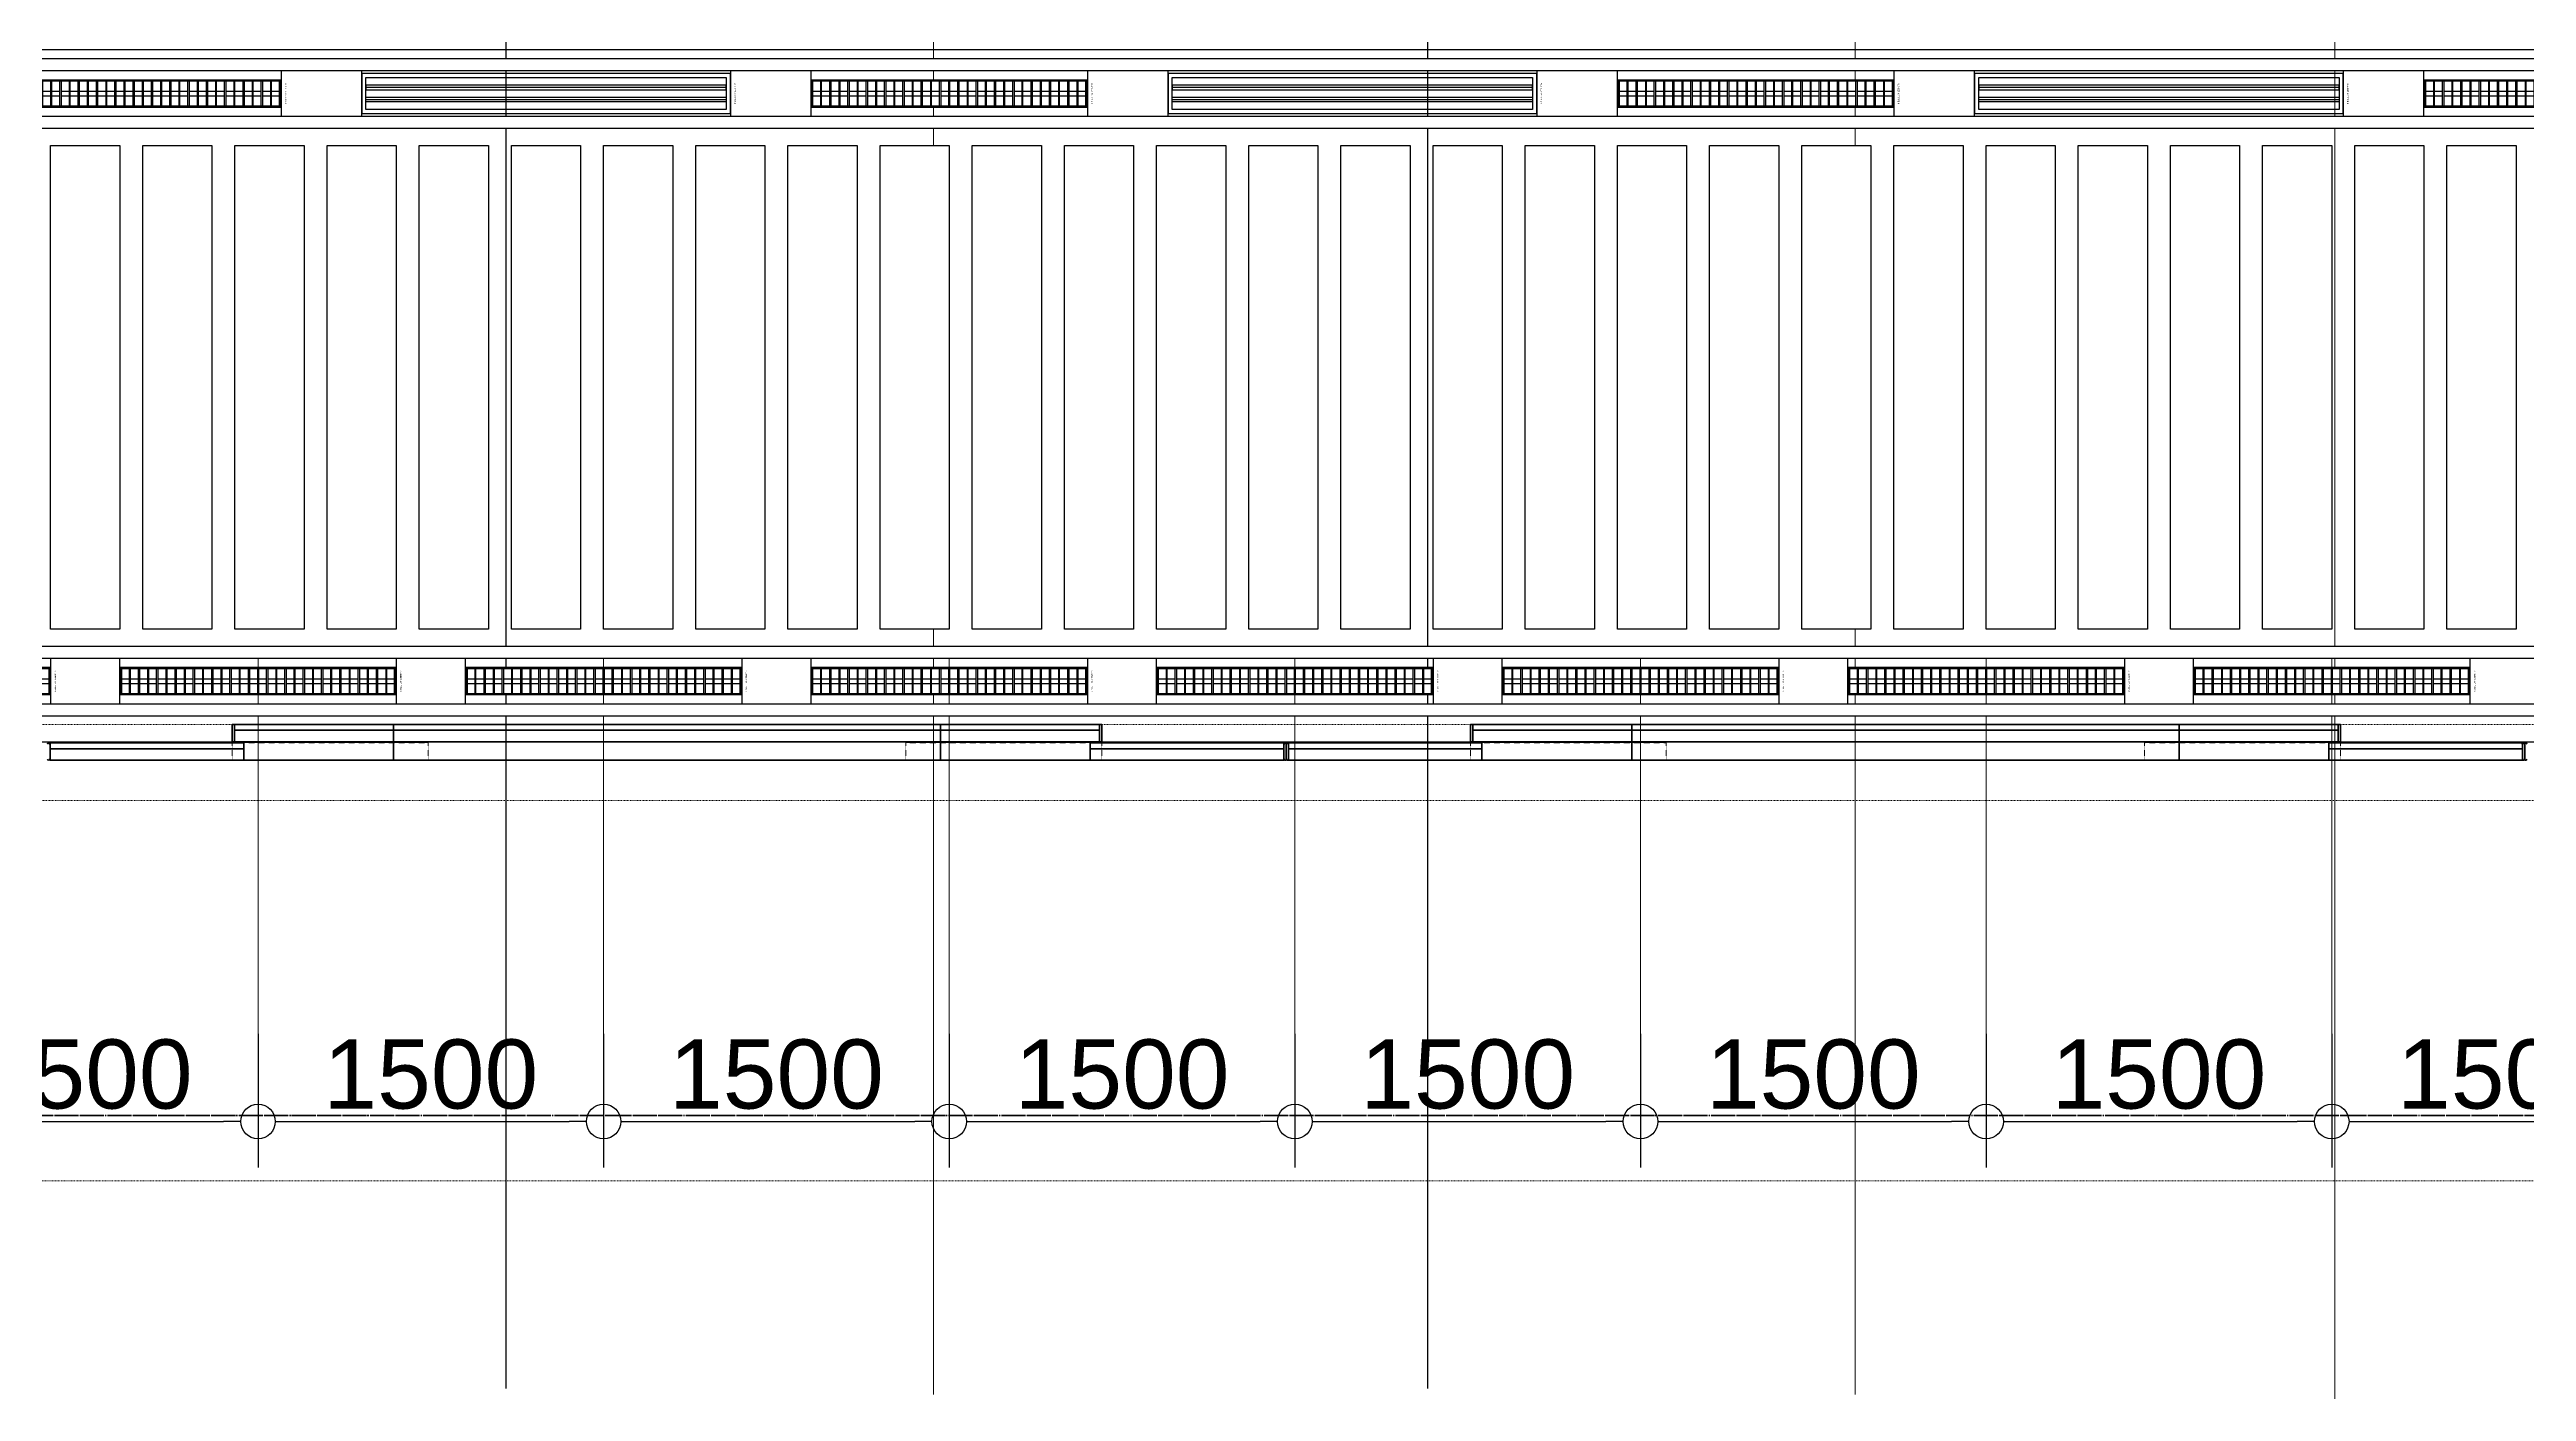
# Model space of a CAD drawing. Header units: millimetres. Extents: x -853228 to -774597, y -17231 to 22435.
# Drawn here: x -835737 to -824987, y -2796 to 3028 of the extents above; entities that cross this region are included whole.
import ezdxf
from ezdxf.enums import TextEntityAlignment as Align
from ezdxf.xclip import XClip

# ---------------------------------------------------------------- set-up
doc = ezdxf.new("R2010")
doc.units = ezdxf.units.MM
doc.header["$XCLIPFRAME"] = 0
for name, pattern in [('DASH', [6.35, 3.175, -3.175]), ('DPA_Grid _ Level 100', [10, 5.5, -1.6, 1.3, -1.6]), ('DPA_Hidden 50', [3, 2, -1]), ('DPA_Hidden 500', [1.4, 0.8, -0.6])]:
    doc.linetypes.add(name, pattern=pattern)
for name, color, linetype in [('000 - WIPEOUT', 250, 'Continuous'), ('001 - ASCESSORIES', 251, 'Continuous'), ('A04_TUBE SERIES', 2, 'Continuous'), ('A11_ALU.SOLID SHEET', 2, 'Continuous')]:
    doc.layers.add(name, color=color, linetype=linetype)
for name, color, linetype, lineweight in [('A-ANNO-DIMS', 1, 'Continuous', 9), ('A-ANNO-NOTE', 3, 'Continuous', 25), ('A-DETL', 1, 'Continuous', 70), ('A-GENM', 1, 'Continuous', 9), ('A-GENM-HDLN', 2, 'DPA_Hidden 500', 9), ('G-ANNO-SECL', 3, 'Continuous', 9), ('G-ANNO-TEXT', 3, 'Continuous', 9), ('Q-SPCQ', 2, 'Continuous', 35), ('Q-SPCQ-HDLN', 2, 'DASH', 9)]:
    doc.layers.add(name, color=color, linetype=linetype, lineweight=lineweight)
doc.styles.add('Arial_2', font='arial.ttf', dxfattribs={"height": 300})
doc.dimstyles.new('DPA-DIM-3_0_C-C', dxfattribs={"dimscale": 304.8, "dimtxt": 306.07782, "dimasz": 0.492126, "dimexe": 0.656168, "dimexo": 0.0625, "dimgap": 0.164042, "dimtad": 1, "dimdec": 0, "dimzin": 0, "dimdsep": 46, "dimtxsty": 'Arial_2', "dimblk1": 'DOTBLANK', "dimblk2": 'DOTBLANK', "dimsah": 1, "dimcen": 0.09, "dimdle": 0.656168, "dimadec": 8, "dimazin": 0, "dimtfac": 1, "dimtdec": 4, "dimtix": 1, "dimtmove": 0, "dimatfit": 3, "dimfxl": 1.312336, "dimfxlon": 1, "dimtvp": 1, "dimtolj": 1, "dimtzin": 0, "dimarcsym": 2})

# ---------------------------------------------------------------- blocks, each defined once
blk = doc.blocks.new('DPA_Speciality_PlatformScreenDoor - Length_135300-12767973-4261-01 ENLARGED UPPER PLATFORM LEVEL - REFLECTED CEILING PLAN - SHEET 2')
at = {"layer": 'A-GENM'}
for p, q in [((108462, -250), (108265, -250)), ((108265, -250), (108462, -250)), ((108358, -250), (108268, -250)), ((108268, -250), (108358, -250)), ((108368, -250), (108458, -250)), ((108458, -250), (108368, -250)), ((112838, -250), (113035, -250)), ((113035, -250), (112838, -250)), ((112932, -250), (112842, -250)), ((112842, -250), (112932, -250)), ((112942, -250), (113032, -250)), ((113032, -250), (112942, -250)), ((113838, -250), (113640, -250)), ((113640, -250), (113838, -250)), ((113732, -250), (113642, -250)), ((113642, -250), (113732, -250)), ((113743, -250), (113832, -250)), ((113832, -250), (113743, -250)), ((118212, -250), (118410, -250)), ((118410, -250), (118212, -250)), ((118308, -250), (118218, -250)), ((118218, -250), (118308, -250)), ((118318, -250), (118408, -250)), ((118408, -250), (118318, -250)), ((109015, -330), (109139, -330)), ((109026, -330), (109079, -330)), ((109075, -330), (109128, -330)), ((110615, -330), (110739, -330)), ((110626, -330), (110679, -330)), ((110675, -330), (110728, -330)), ((114390, -330), (114514, -330)), ((114401, -330), (114454, -330)), ((114450, -330), (114503, -330)), ((115990, -330), (116114, -330)), ((116001, -330), (116054, -330)), ((116050, -330), (116103, -330))]:
    blk.add_line(p, q, dxfattribs=at)
at = {"layer": 'A-GENM-HDLN'}
for p, q in [((108762, -175), (108762, -250)), ((108762, -175), (109612, -175)), ((109612, -250), (109612, -175)), ((111688, -250), (111688, -175)), ((112538, -175), (111688, -175)), ((112538, -175), (112538, -250)), ((114138, -175), (114138, -250)), ((114138, -175), (114988, -175)), ((114988, -250), (114988, -175)), ((117062, -250), (117062, -175)), ((117912, -175), (117062, -175)), ((117912, -175), (117912, -250)), ((108762, -250), (109612, -250)), ((112538, -250), (111688, -250)), ((114138, -250), (114988, -250)), ((117912, -250), (117062, -250))]:
    blk.add_line(p, q, dxfattribs=at)
at = {"layer": 'Q-SPCQ', "linetype": 'DASH', "lineweight": 9}
blk.add_line((61743, 1650), (132340, 1650), dxfattribs=at)
at = {"layer": 'Q-SPCQ'}
for p, q in [((107962, -245), (107962, -180)), ((107962, -180), (107962, -245)), ((107962, -180), (107962, -245)), ((107962, -245), (107962, -180)), ((108812, -175), (107972, -175)), ((107972, -175), (108812, -175)), ((107972, -175), (107972, -225)), ((107972, -175), (107972, -225)), ((107972, -245), (107972, -180)), ((107972, -180), (107972, -245)), ((108002, -175), (108782, -175)), ((108782, -175), (108002, -175)), ((108782, -175), (108002, -175)), ((108002, -175), (108782, -175)), ((108762, -175), (109462, -175)), ((108812, -225), (108812, -175)), ((108812, -175), (108812, -225)), ((109462, -175), (109462, -330)), ((109462, -175), (111838, -175)), ((109462, -330), (109462, -175)), ((109462, -200), (109462, -176)), ((109462, -176), (109462, -200)), ((109462, -305), (109462, -200)), ((109462, -200), (109462, -305)), ((111838, -175), (111838, -330)), ((111838, -175), (112538, -175)), ((111838, -330), (111838, -175)), ((111838, -200), (111838, -176)), ((111838, -176), (111838, -200)), ((111838, -305), (111838, -200)), ((111838, -200), (111838, -305)), ((112488, -175), (113328, -175)), ((113328, -175), (112488, -175)), ((112488, -175), (112488, -225)), ((112488, -225), (112488, -175)), ((113298, -175), (112518, -175)), ((112518, -175), (113298, -175)), ((112518, -175), (113298, -175)), ((113298, -175), (112518, -175)), ((113328, -225), (113328, -175)), ((113328, -225), (113328, -175)), ((113328, -180), (113328, -245)), ((113328, -245), (113328, -180)), ((113338, -245), (113338, -180)), ((113338, -180), (113338, -245)), ((113338, -180), (113338, -245)), ((113338, -245), (113338, -180)), ((114188, -175), (113348, -175)), ((113348, -175), (114188, -175)), ((113348, -175), (113348, -225)), ((113348, -175), (113348, -225)), ((113348, -245), (113348, -180)), ((113348, -180), (113348, -245)), ((113378, -175), (114158, -175)), ((114158, -175), (113378, -175)), ((114158, -175), (113378, -175)), ((113378, -175), (114158, -175)), ((114138, -175), (114838, -175)), ((114188, -225), (114188, -175)), ((114188, -175), (114188, -225)), ((114838, -175), (114838, -330)), ((114838, -175), (117212, -175)), ((114838, -330), (114838, -175)), ((114838, -200), (114838, -176)), ((114838, -176), (114838, -200)), ((114838, -305), (114838, -200)), ((114838, -200), (114838, -305)), ((117212, -175), (117212, -330)), ((117212, -175), (117912, -175)), ((117212, -330), (117212, -175)), ((117212, -200), (117212, -176)), ((117212, -176), (117212, -200)), ((117212, -305), (117212, -200)), ((117212, -200), (117212, -305)), ((117862, -175), (118702, -175)), ((118702, -175), (117862, -175)), ((117862, -175), (117862, -225)), ((117862, -225), (117862, -175)), ((118672, -175), (117892, -175)), ((117892, -175), (118672, -175)), ((117892, -175), (118672, -175)), ((118672, -175), (117892, -175)), ((118702, -225), (118702, -175)), ((118702, -225), (118702, -175)), ((118702, -180), (118702, -245)), ((118702, -245), (118702, -180)), ((107972, -225), (108812, -225)), ((108812, -225), (107972, -225)), ((107972, -250), (107972, -225)), ((107972, -225), (107972, -250)), ((108812, -225), (107972, -225)), ((107972, -225), (107972, -250)), ((107972, -250), (107972, -225)), ((107972, -225), (108812, -225)), ((108812, -225), (107972, -225)), ((107972, -225), (108812, -225)), ((107972, -250), (108812, -250)), ((108812, -250), (107972, -250)), ((107972, -250), (108812, -250)), ((108812, -250), (107972, -250)), ((108782, -225), (108002, -225)), ((108002, -225), (108782, -225)), ((108002, -225), (108782, -225)), ((108782, -225), (108002, -225)), ((108762, -225), (108022, -225)), ((108022, -225), (108762, -225)), ((108762, -225), (108022, -225)), ((108022, -225), (108762, -225)), ((108762, -250), (108022, -250)), ((108022, -250), (108762, -250)), ((108762, -250), (108022, -250)), ((108022, -250), (108762, -250)), ((108762, -305), (108762, -250)), ((108762, -250), (108762, -330)), ((108772, -255), (108762, -255)), ((108762, -255), (108762, -330)), ((108762, -330), (108762, -255)), ((108762, -255), (108772, -255)), ((108762, -329), (108762, -305)), ((108772, -330), (108772, -255)), ((108772, -255), (108772, -330)), ((109462, -255), (108772, -255)), ((108772, -255), (109462, -255)), ((108772, -255), (108772, -305)), ((108772, -255), (108772, -305)), ((109462, -305), (108772, -305)), ((108772, -305), (109452, -305)), ((108772, -305), (108772, -330)), ((108772, -305), (108772, -330)), ((108772, -305), (109452, -305)), ((109452, -305), (108772, -305)), ((108772, -330), (108772, -305)), ((108772, -305), (108772, -330)), ((109462, -305), (108772, -305)), ((108772, -305), (109462, -305)), ((108812, -225), (108812, -250)), ((108812, -225), (108812, -250)), ((108812, -250), (108812, -225)), ((108812, -225), (108812, -250)), ((108822, -255), (109402, -255)), ((109402, -255), (108822, -255)), ((109412, -255), (108822, -255)), ((108822, -255), (109412, -255)), ((109402, -305), (108822, -305)), ((108822, -305), (109402, -305)), ((109402, -305), (108822, -305)), ((108822, -305), (109402, -305)), ((109412, -305), (108822, -305)), ((108822, -305), (109412, -305)), ((108822, -305), (109402, -305)), ((109402, -305), (108822, -305)), ((109452, -305), (109462, -305)), ((111838, -255), (109462, -255)), ((109462, -255), (111838, -255)), ((109462, -255), (109462, -305)), ((109462, -255), (109462, -305)), ((109462, -305), (109462, -255)), ((109462, -255), (109462, -305)), ((109462, -329), (109462, -305)), ((111838, -305), (109462, -305)), ((109462, -305), (109472, -305)), ((109462, -330), (109462, -305)), ((109462, -305), (109462, -330)), ((111838, -305), (109462, -305)), ((109462, -305), (111838, -305)), ((109462, -305), (109462, -329)), ((109462, -330), (109462, -305)), ((109462, -305), (109462, -330)), ((109472, -305), (111828, -305)), ((109472, -305), (111828, -305)), ((111828, -305), (109472, -305)), ((111788, -255), (109512, -255)), ((109512, -255), (111788, -255)), ((111788, -305), (109512, -305)), ((109512, -305), (111788, -305)), ((109522, -255), (111778, -255)), ((111778, -255), (109522, -255)), ((111778, -305), (109522, -305)), ((109522, -305), (111778, -305)), ((111778, -305), (109522, -305)), ((109522, -305), (111778, -305)), ((109522, -305), (111778, -305)), ((111778, -305), (109522, -305)), ((111828, -305), (111838, -305)), ((111838, -255), (112528, -255)), ((112528, -255), (111838, -255)), ((111838, -255), (111838, -305)), ((111838, -305), (111838, -255)), ((111838, -305), (111838, -255)), ((111838, -255), (111838, -305)), ((111838, -329), (111838, -305)), ((111838, -305), (111848, -305)), ((112528, -305), (111838, -305)), ((111838, -305), (111838, -330)), ((111838, -330), (111838, -305)), ((111838, -305), (112528, -305)), ((112528, -305), (111838, -305)), ((111838, -305), (111838, -329)), ((111838, -330), (111838, -305)), ((111838, -305), (111838, -330)), ((111848, -305), (112528, -305)), ((112528, -305), (111848, -305)), ((111848, -305), (112528, -305)), ((111888, -255), (112478, -255)), ((112478, -255), (111888, -255)), ((111888, -305), (112478, -305)), ((112478, -305), (111888, -305)), ((112478, -255), (111898, -255)), ((111898, -255), (112478, -255)), ((111898, -305), (112478, -305)), ((112478, -305), (111898, -305)), ((111898, -305), (112478, -305)), ((112478, -305), (111898, -305)), ((112478, -305), (111898, -305)), ((111898, -305), (112478, -305)), ((113328, -225), (112488, -225)), ((112488, -225), (113328, -225)), ((112488, -250), (112488, -225)), ((112488, -250), (112488, -225)), ((113328, -225), (112488, -225)), ((112488, -225), (112488, -250)), ((112488, -250), (112488, -225)), ((112488, -225), (113328, -225)), ((112488, -225), (113328, -225)), ((113328, -225), (112488, -225)), ((113328, -250), (112488, -250)), ((112488, -250), (113328, -250)), ((112488, -250), (113328, -250)), ((113328, -250), (112488, -250)), ((112518, -225), (113298, -225)), ((113298, -225), (112518, -225)), ((113298, -225), (112518, -225)), ((112518, -225), (113298, -225)), ((112528, -255), (112528, -330)), ((112538, -255), (112528, -255)), ((112528, -255), (112538, -255)), ((112528, -330), (112528, -255)), ((112528, -305), (112528, -255)), ((112528, -305), (112528, -255)), ((112528, -330), (112528, -305)), ((112528, -330), (112528, -305)), ((112528, -305), (112528, -330)), ((112528, -330), (112528, -305)), ((112538, -225), (113278, -225)), ((113278, -225), (112538, -225)), ((112538, -225), (113278, -225)), ((113278, -225), (112538, -225)), ((112538, -250), (113278, -250)), ((113278, -250), (112538, -250)), ((112538, -250), (113278, -250)), ((113278, -250), (112538, -250)), ((112538, -330), (112538, -250)), ((112538, -250), (112538, -305)), ((112538, -330), (112538, -255)), ((112538, -255), (112538, -330)), ((112538, -305), (112538, -329)), ((113328, -225), (113328, -250)), ((113328, -250), (113328, -225)), ((113328, -250), (113328, -225)), ((113328, -225), (113328, -250)), ((113348, -225), (114188, -225)), ((114188, -225), (113348, -225)), ((113348, -250), (113348, -225)), ((113348, -225), (113348, -250)), ((114188, -225), (113348, -225)), ((113348, -225), (113348, -250)), ((113348, -250), (113348, -225)), ((113348, -225), (114188, -225)), ((114188, -225), (113348, -225)), ((113348, -225), (114188, -225)), ((113348, -250), (114188, -250)), ((114188, -250), (113348, -250)), ((113348, -250), (114188, -250)), ((114188, -250), (113348, -250)), ((114158, -225), (113378, -225)), ((113378, -225), (114158, -225)), ((113378, -225), (114158, -225)), ((114158, -225), (113378, -225)), ((114138, -225), (113398, -225)), ((113398, -225), (114138, -225)), ((114138, -225), (113398, -225)), ((113398, -225), (114138, -225)), ((114138, -250), (113398, -250)), ((113398, -250), (114138, -250)), ((114138, -250), (113398, -250)), ((113398, -250), (114138, -250)), ((114138, -305), (114138, -250)), ((114138, -250), (114138, -330)), ((114148, -255), (114138, -255)), ((114138, -255), (114138, -330)), ((114138, -330), (114138, -255)), ((114138, -255), (114148, -255)), ((114138, -329), (114138, -305)), ((114148, -330), (114148, -255)), ((114148, -255), (114148, -330)), ((114838, -255), (114148, -255)), ((114148, -255), (114838, -255)), ((114148, -255), (114148, -305)), ((114148, -255), (114148, -305)), ((114838, -305), (114148, -305)), ((114148, -305), (114828, -305)), ((114148, -305), (114148, -330)), ((114148, -305), (114148, -330)), ((114148, -305), (114828, -305)), ((114828, -305), (114148, -305)), ((114148, -330), (114148, -305)), ((114148, -305), (114148, -330)), ((114838, -305), (114148, -305)), ((114148, -305), (114838, -305)), ((114188, -225), (114188, -250)), ((114188, -225), (114188, -250)), ((114188, -250), (114188, -225)), ((114188, -225), (114188, -250)), ((114198, -255), (114778, -255)), ((114778, -255), (114198, -255)), ((114788, -255), (114198, -255)), ((114198, -255), (114788, -255)), ((114778, -305), (114198, -305)), ((114198, -305), (114778, -305)), ((114778, -305), (114198, -305)), ((114198, -305), (114778, -305)), ((114788, -305), (114198, -305)), ((114198, -305), (114788, -305)), ((114198, -305), (114778, -305)), ((114778, -305), (114198, -305)), ((114828, -305), (114838, -305)), ((117212, -255), (114838, -255)), ((114838, -255), (117212, -255)), ((114838, -255), (114838, -305)), ((114838, -255), (114838, -305)), ((114838, -305), (114838, -255)), ((114838, -255), (114838, -305)), ((114838, -329), (114838, -305)), ((117212, -305), (114838, -305)), ((114838, -305), (114848, -305)), ((114838, -330), (114838, -305)), ((114838, -305), (114838, -330)), ((117212, -305), (114838, -305)), ((114838, -305), (117212, -305)), ((114838, -305), (114838, -329)), ((114838, -330), (114838, -305)), ((114838, -305), (114838, -330)), ((114848, -305), (117202, -305)), ((114848, -305), (117202, -305)), ((117202, -305), (114848, -305)), ((117162, -255), (114888, -255)), ((114888, -255), (117162, -255)), ((117162, -305), (114888, -305)), ((114888, -305), (117162, -305)), ((114898, -255), (117152, -255)), ((117152, -255), (114898, -255)), ((117152, -305), (114898, -305)), ((114898, -305), (117152, -305)), ((117152, -305), (114898, -305)), ((114898, -305), (117152, -305)), ((114898, -305), (117152, -305)), ((117152, -305), (114898, -305)), ((117202, -305), (117212, -305)), ((117212, -255), (117902, -255)), ((117902, -255), (117212, -255)), ((117212, -255), (117212, -305)), ((117212, -305), (117212, -255)), ((117212, -305), (117212, -255)), ((117212, -255), (117212, -305)), ((117212, -329), (117212, -305)), ((117212, -305), (117222, -305)), ((117902, -305), (117212, -305)), ((117212, -305), (117212, -330)), ((117212, -330), (117212, -305)), ((117212, -305), (117902, -305)), ((117902, -305), (117212, -305)), ((117212, -305), (117212, -329)), ((117212, -330), (117212, -305)), ((117212, -305), (117212, -330)), ((117222, -305), (117902, -305)), ((117902, -305), (117222, -305)), ((117222, -305), (117902, -305)), ((117262, -255), (117852, -255)), ((117852, -255), (117262, -255)), ((117262, -305), (117852, -305)), ((117852, -305), (117262, -305)), ((117852, -255), (117272, -255)), ((117272, -255), (117852, -255)), ((117272, -305), (117852, -305)), ((117852, -305), (117272, -305)), ((117272, -305), (117852, -305)), ((117852, -305), (117272, -305)), ((117852, -305), (117272, -305)), ((117272, -305), (117852, -305)), ((118702, -225), (117862, -225)), ((117862, -225), (118702, -225)), ((117862, -250), (117862, -225)), ((117862, -250), (117862, -225)), ((118702, -225), (117862, -225)), ((117862, -225), (117862, -250)), ((117862, -250), (117862, -225)), ((117862, -225), (118702, -225)), ((117862, -225), (118702, -225)), ((118702, -225), (117862, -225)), ((118702, -250), (117862, -250)), ((117862, -250), (118702, -250)), ((117862, -250), (118702, -250)), ((118702, -250), (117862, -250)), ((117892, -225), (118672, -225)), ((118672, -225), (117892, -225)), ((118672, -225), (117892, -225)), ((117892, -225), (118672, -225)), ((117902, -255), (117902, -330)), ((117912, -255), (117902, -255)), ((117902, -255), (117912, -255)), ((117902, -330), (117902, -255)), ((117902, -305), (117902, -255)), ((117902, -305), (117902, -255)), ((117902, -330), (117902, -305)), ((117902, -330), (117902, -305)), ((117902, -305), (117902, -330)), ((117902, -330), (117902, -305)), ((117912, -225), (118652, -225)), ((118652, -225), (117912, -225)), ((117912, -225), (118652, -225)), ((118652, -225), (117912, -225)), ((117912, -250), (118652, -250)), ((118652, -250), (117912, -250)), ((117912, -250), (118652, -250)), ((118652, -250), (117912, -250)), ((117912, -330), (117912, -250)), ((117912, -250), (117912, -305)), ((117912, -330), (117912, -255)), ((117912, -255), (117912, -330)), ((117912, -305), (117912, -329)), ((118702, -225), (118702, -250)), ((118702, -250), (118702, -225)), ((118702, -250), (118702, -225)), ((118702, -225), (118702, -250)), ((108762, -330), (109462, -330)), ((108762, -330), (108772, -330)), ((108772, -330), (108762, -330)), ((109452, -330), (108772, -330)), ((108772, -330), (109462, -330)), ((108772, -330), (109452, -330)), ((109452, -330), (108772, -330)), ((109402, -330), (108822, -330)), ((108822, -330), (109402, -330)), ((109402, -330), (108822, -330)), ((108822, -330), (109402, -330)), ((109462, -330), (109452, -330)), ((109462, -330), (111838, -330)), ((109472, -330), (109462, -330)), ((109462, -330), (111838, -330)), ((111828, -330), (109472, -330)), ((109472, -330), (111828, -330)), ((111828, -330), (109472, -330)), ((111778, -330), (109522, -330)), ((109522, -330), (111778, -330)), ((111778, -330), (109522, -330)), ((109522, -330), (111778, -330)), ((111838, -330), (111828, -330)), ((111838, -330), (112538, -330)), ((111838, -330), (112528, -330)), ((111848, -330), (111838, -330)), ((112528, -330), (111848, -330)), ((112528, -330), (111848, -330)), ((111848, -330), (112528, -330)), ((111898, -330), (112478, -330)), ((112478, -330), (111898, -330)), ((111898, -330), (112478, -330)), ((112478, -330), (111898, -330)), ((112528, -330), (112538, -330)), ((112538, -330), (112528, -330)), ((114138, -330), (114838, -330)), ((114138, -330), (114148, -330)), ((114148, -330), (114138, -330)), ((114828, -330), (114148, -330)), ((114148, -330), (114838, -330)), ((114148, -330), (114828, -330)), ((114828, -330), (114148, -330)), ((114778, -330), (114198, -330)), ((114198, -330), (114778, -330)), ((114778, -330), (114198, -330)), ((114198, -330), (114778, -330)), ((114838, -330), (114828, -330)), ((114838, -330), (117212, -330)), ((114848, -330), (114838, -330)), ((114838, -330), (117212, -330)), ((117202, -330), (114848, -330)), ((114848, -330), (117202, -330)), ((117202, -330), (114848, -330)), ((117152, -330), (114898, -330)), ((114898, -330), (117152, -330)), ((117152, -330), (114898, -330)), ((114898, -330), (117152, -330)), ((117212, -330), (117202, -330)), ((117212, -330), (117912, -330)), ((117212, -330), (117902, -330)), ((117222, -330), (117212, -330)), ((117902, -330), (117222, -330)), ((117902, -330), (117222, -330)), ((117222, -330), (117902, -330)), ((117272, -330), (117852, -330)), ((117852, -330), (117272, -330)), ((117272, -330), (117852, -330)), ((117852, -330), (117272, -330)), ((117902, -330), (117912, -330)), ((117912, -330), (117902, -330))]:
    blk.add_line(p, q, dxfattribs=at)
for centre, start, end in [((107958, -180), 0, 180), ((107958, -180), 60, 120), ((107968, -180), 0, 180), ((107958, -180), 360, 30), ((107968, -180), 150, 180), ((107968, -180), 60, 120), ((107968, -180), 0, 45), ((113332, -180), 135, 180), ((113332, -180), 0, 180), ((113332, -180), 60, 120), ((113332, -180), 0, 30), ((113342, -180), 150, 180), ((113342, -180), 0, 180), ((113342, -180), 60, 120), ((113342, -180), 0, 45), ((118708, -180), 0, 180), ((118708, -180), 135, 180), ((107958, -245), 180, 0), ((107958, -245), 240, 300), ((107958, -245), 330, 0), ((107968, -245), 180, 210), ((107968, -245), 180, 360), ((107968, -245), 240, 300), ((107968, -245), 330, 360), ((113332, -245), 180, 210), ((113332, -245), 180, 0), ((113332, -245), 240, 300), ((113332, -245), 330, 0), ((113342, -245), 180, 210), ((113342, -245), 180, 360), ((113342, -245), 240, 300), ((113342, -245), 330, 360), ((118708, -245), 180, 210), ((118708, -245), 180, 0)]:
    blk.add_arc(centre, 5, start, end, dxfattribs=at)
at = {"layer": 'Q-SPCQ-HDLN'}
for p, q in [((132340, 0), (61743, 0)), ((132340, -330), (61743, -330)), ((132340, -400), (61743, -400))]:
    blk.add_line(p, q, dxfattribs=at)
blk = doc.blocks.new('_DotBlank')
at = {"color": 0, "linetype": 'ByBlock', "lineweight": -2}
blk.add_line((-0.5, 0), (-1, 0), dxfattribs=at)
blk.add_circle((0, 0), 0.5, dxfattribs=at)
blk = doc.blocks.new('*D423')
at = {"layer": 'A-ANNO-DIMS', "color": 0, "lineweight": -2, "transparency": 16777216}
for p, q in [((-34650, -4822), (-34650, -5403)), ((-33150, -4822), (-33150, -5403)), ((-34500, -5203), (-33300, -5203))]:
    blk.add_line(p, q, dxfattribs=at)
at = {"layer": 'Defpoints', "color": 0, "transparency": 16777216}
for p in [(-34650, -4803), (-33150, -4803), (-33150, -5203)]:
    blk.add_point(p, dxfattribs=at)
at = {"layer": 'A-ANNO-DIMS', "color": 0, "lineweight": -2, "transparency": 16777216, "xscale": 150, "yscale": 150, "zscale": 150, "rotation": 180}
blk.add_blockref('_DotBlank', (-34650, -5203), dxfattribs=at)
at = {"layer": 'A-ANNO-DIMS', "color": 0, "lineweight": -2, "transparency": 16777216, "xscale": 150, "yscale": 150, "zscale": 150}
blk.add_blockref('_DotBlank', (-33150, -5203), dxfattribs=at)
at = {"layer": 'A-ANNO-DIMS', "color": 0, "transparency": 16777216, "insert": (-33900, -4999), "char_height": 300, "width": 1107.53, "attachment_point": 5, "style": 'Arial_2'}
blk.add_mtext('\\A1;1500', dxfattribs=at)
blk = doc.blocks.new('*D424')
at = {"layer": 'A-ANNO-DIMS', "color": 0, "lineweight": -2, "transparency": 16777216}
for p, q in [((-33150, -4822), (-33150, -5403)), ((-31650, -4822), (-31650, -5403)), ((-33000, -5203), (-31800, -5203))]:
    blk.add_line(p, q, dxfattribs=at)
at = {"layer": 'Defpoints', "color": 0, "transparency": 16777216}
for p in [(-33150, -4803), (-31650, -4803), (-31650, -5203)]:
    blk.add_point(p, dxfattribs=at)
at = {"layer": 'A-ANNO-DIMS', "color": 0, "lineweight": -2, "transparency": 16777216, "xscale": 150, "yscale": 150, "zscale": 150, "rotation": 180}
blk.add_blockref('_DotBlank', (-33150, -5203), dxfattribs=at)
at = {"layer": 'A-ANNO-DIMS', "color": 0, "lineweight": -2, "transparency": 16777216, "xscale": 150, "yscale": 150, "zscale": 150}
blk.add_blockref('_DotBlank', (-31650, -5203), dxfattribs=at)
at = {"layer": 'A-ANNO-DIMS', "color": 0, "transparency": 16777216, "insert": (-32400, -4999), "char_height": 300, "width": 1107.53, "attachment_point": 5, "style": 'Arial_2'}
blk.add_mtext('\\A1;1500', dxfattribs=at)
blk = doc.blocks.new('*D425')
at = {"layer": 'A-ANNO-DIMS', "color": 0, "lineweight": -2, "transparency": 16777216}
for p, q in [((-31650, -4822), (-31650, -5403)), ((-30150, -4822), (-30150, -5403)), ((-31500, -5203), (-30300, -5203))]:
    blk.add_line(p, q, dxfattribs=at)
at = {"layer": 'Defpoints', "color": 0, "transparency": 16777216}
for p in [(-31650, -4803), (-30150, -4803), (-30150, -5203)]:
    blk.add_point(p, dxfattribs=at)
at = {"layer": 'A-ANNO-DIMS', "color": 0, "lineweight": -2, "transparency": 16777216, "xscale": 150, "yscale": 150, "zscale": 150, "rotation": 180}
blk.add_blockref('_DotBlank', (-31650, -5203), dxfattribs=at)
at = {"layer": 'A-ANNO-DIMS', "color": 0, "lineweight": -2, "transparency": 16777216, "xscale": 150, "yscale": 150, "zscale": 150}
blk.add_blockref('_DotBlank', (-30150, -5203), dxfattribs=at)
at = {"layer": 'A-ANNO-DIMS', "color": 0, "transparency": 16777216, "insert": (-30900, -4999), "char_height": 300, "width": 1107.53, "attachment_point": 5, "style": 'Arial_2'}
blk.add_mtext('\\A1;1500', dxfattribs=at)
blk = doc.blocks.new('*D426')
at = {"layer": 'A-ANNO-DIMS', "color": 0, "lineweight": -2, "transparency": 16777216}
for p, q in [((-30150, -4822), (-30150, -5403)), ((-28650, -4822), (-28650, -5403)), ((-30000, -5203), (-28800, -5203))]:
    blk.add_line(p, q, dxfattribs=at)
at = {"layer": 'Defpoints', "color": 0, "transparency": 16777216}
for p in [(-30150, -4803), (-28650, -4803), (-28650, -5203)]:
    blk.add_point(p, dxfattribs=at)
at = {"layer": 'A-ANNO-DIMS', "color": 0, "lineweight": -2, "transparency": 16777216, "xscale": 150, "yscale": 150, "zscale": 150, "rotation": 180}
blk.add_blockref('_DotBlank', (-30150, -5203), dxfattribs=at)
at = {"layer": 'A-ANNO-DIMS', "color": 0, "lineweight": -2, "transparency": 16777216, "xscale": 150, "yscale": 150, "zscale": 150}
blk.add_blockref('_DotBlank', (-28650, -5203), dxfattribs=at)
at = {"layer": 'A-ANNO-DIMS', "color": 0, "transparency": 16777216, "insert": (-29400, -4999), "char_height": 300, "width": 1107.53, "attachment_point": 5, "style": 'Arial_2'}
blk.add_mtext('\\A1;1500', dxfattribs=at)
blk = doc.blocks.new('*D427')
at = {"layer": 'A-ANNO-DIMS', "color": 0, "lineweight": -2, "transparency": 16777216}
for p, q in [((-28650, -4822), (-28650, -5403)), ((-27150, -4822), (-27150, -5403)), ((-28500, -5203), (-27300, -5203))]:
    blk.add_line(p, q, dxfattribs=at)
at = {"layer": 'Defpoints', "color": 0, "transparency": 16777216}
for p in [(-28650, -4803), (-27150, -4803), (-27150, -5203)]:
    blk.add_point(p, dxfattribs=at)
at = {"layer": 'A-ANNO-DIMS', "color": 0, "lineweight": -2, "transparency": 16777216, "xscale": 150, "yscale": 150, "zscale": 150, "rotation": 180}
blk.add_blockref('_DotBlank', (-28650, -5203), dxfattribs=at)
at = {"layer": 'A-ANNO-DIMS', "color": 0, "lineweight": -2, "transparency": 16777216, "xscale": 150, "yscale": 150, "zscale": 150}
blk.add_blockref('_DotBlank', (-27150, -5203), dxfattribs=at)
at = {"layer": 'A-ANNO-DIMS', "color": 0, "transparency": 16777216, "insert": (-27900, -4999), "char_height": 300, "width": 1107.53, "attachment_point": 5, "style": 'Arial_2'}
blk.add_mtext('\\A1;1500', dxfattribs=at)
blk = doc.blocks.new('*D428')
at = {"layer": 'A-ANNO-DIMS', "color": 0, "lineweight": -2, "transparency": 16777216}
for p, q in [((-27150, -4822), (-27150, -5403)), ((-25650, -4822), (-25650, -5403)), ((-27000, -5203), (-25800, -5203))]:
    blk.add_line(p, q, dxfattribs=at)
at = {"layer": 'Defpoints', "color": 0, "transparency": 16777216}
for p in [(-27150, -4803), (-25650, -4803), (-25650, -5203)]:
    blk.add_point(p, dxfattribs=at)
at = {"layer": 'A-ANNO-DIMS', "color": 0, "lineweight": -2, "transparency": 16777216, "xscale": 150, "yscale": 150, "zscale": 150, "rotation": 180}
blk.add_blockref('_DotBlank', (-27150, -5203), dxfattribs=at)
at = {"layer": 'A-ANNO-DIMS', "color": 0, "lineweight": -2, "transparency": 16777216, "xscale": 150, "yscale": 150, "zscale": 150}
blk.add_blockref('_DotBlank', (-25650, -5203), dxfattribs=at)
at = {"layer": 'A-ANNO-DIMS', "color": 0, "transparency": 16777216, "insert": (-26400, -4999), "char_height": 300, "width": 1107.53, "attachment_point": 5, "style": 'Arial_2'}
blk.add_mtext('\\A1;1500', dxfattribs=at)
blk = doc.blocks.new('*D429')
at = {"layer": 'A-ANNO-DIMS', "color": 0, "lineweight": -2, "transparency": 16777216}
for p, q in [((-25650, -4822), (-25650, -5403)), ((-24150, -4822), (-24150, -5403)), ((-25500, -5203), (-24300, -5203))]:
    blk.add_line(p, q, dxfattribs=at)
at = {"layer": 'Defpoints', "color": 0, "transparency": 16777216}
for p in [(-25650, -4803), (-24150, -4803), (-24150, -5203)]:
    blk.add_point(p, dxfattribs=at)
at = {"layer": 'A-ANNO-DIMS', "color": 0, "lineweight": -2, "transparency": 16777216, "xscale": 150, "yscale": 150, "zscale": 150, "rotation": 180}
blk.add_blockref('_DotBlank', (-25650, -5203), dxfattribs=at)
at = {"layer": 'A-ANNO-DIMS', "color": 0, "lineweight": -2, "transparency": 16777216, "xscale": 150, "yscale": 150, "zscale": 150}
blk.add_blockref('_DotBlank', (-24150, -5203), dxfattribs=at)
at = {"layer": 'A-ANNO-DIMS', "color": 0, "transparency": 16777216, "insert": (-24900, -4999), "char_height": 300, "width": 1107.53, "attachment_point": 5, "style": 'Arial_2'}
blk.add_mtext('\\A1;1500', dxfattribs=at)
blk = doc.blocks.new('*D430')
at = {"layer": 'A-ANNO-DIMS', "color": 0, "lineweight": -2, "transparency": 16777216}
for p, q in [((-24150, -4822), (-24150, -5403)), ((-22650, -4822), (-22650, -5403)), ((-24000, -5203), (-22800, -5203))]:
    blk.add_line(p, q, dxfattribs=at)
at = {"layer": 'Defpoints', "color": 0, "transparency": 16777216}
for p in [(-24150, -4803), (-22650, -4803), (-22650, -5203)]:
    blk.add_point(p, dxfattribs=at)
at = {"layer": 'A-ANNO-DIMS', "color": 0, "lineweight": -2, "transparency": 16777216, "xscale": 150, "yscale": 150, "zscale": 150, "rotation": 180}
blk.add_blockref('_DotBlank', (-24150, -5203), dxfattribs=at)
at = {"layer": 'A-ANNO-DIMS', "color": 0, "lineweight": -2, "transparency": 16777216, "xscale": 150, "yscale": 150, "zscale": 150}
blk.add_blockref('_DotBlank', (-22650, -5203), dxfattribs=at)
at = {"layer": 'A-ANNO-DIMS', "color": 0, "transparency": 16777216, "insert": (-23400, -4999), "char_height": 300, "width": 1107.53, "attachment_point": 5, "style": 'Arial_2'}
blk.add_mtext('\\A1;1500', dxfattribs=at)
blk = doc.blocks.new('*U478')
at = {"color": 1}
blk.add_wipeout([(600, -60), (-600, -60), (-600, 60), (600, 60)], dxfattribs=at).dxf.layer = '000 - WIPEOUT'
at = {"layer": '001 - ASCESSORIES', "color": 0}
blk.add_lwpolyline([(600, -60), (-600, -60), (-600, 60), (600, 60)], close=True, dxfattribs=at)
at = {"layer": '001 - ASCESSORIES'}
for points in [[(-593, -55), (-598, -55), (-598, 55), (-593, 55)], [(595, -55), (-595, -55), (-595, 55), (595, 55)], [(-559, -55), (-554, -55), (-554, 55), (-559, 55)], [(-514, -55), (-519, -55), (-519, 55), (-514, 55)], [(-479, -55), (-474, -55), (-474, 55), (-479, 55)], [(-435, -55), (-440, -55), (-440, 55), (-435, 55)], [(-400, -55), (-395, -55), (-395, 55), (-400, 55)], [(-355, -55), (-360, -55), (-360, 55), (-355, 55)], [(-320, -55), (-315, -55), (-315, 55), (-320, 55)], [(-276, -55), (-281, -55), (-281, 55), (-276, 55)], [(-241, -55), (-236, -55), (-236, 55), (-241, 55)], [(-196, -55), (-201, -55), (-201, 55), (-196, 55)], [(-161, -55), (-156, -55), (-156, 55), (-161, 55)], [(-117, -55), (-122, -55), (-122, 55), (-117, 55)], [(-82, -55), (-77, -55), (-77, 55), (-82, 55)], [(-37, -55), (-42, -55), (-42, 55), (-37, 55)], [(-3, -55), (3, -55), (3, 55), (-3, 55)], [(42, -55), (37, -55), (37, 55), (42, 55)], [(77, -55), (82, -55), (82, 55), (77, 55)], [(122, -55), (117, -55), (117, 55), (122, 55)], [(156, -55), (161, -55), (161, 55), (156, 55)], [(201, -55), (196, -55), (196, 55), (201, 55)], [(236, -55), (241, -55), (241, 55), (236, 55)], [(281, -55), (276, -55), (276, 55), (281, 55)], [(315, -55), (320, -55), (320, 55), (315, 55)], [(360, -55), (355, -55), (355, 55), (360, 55)], [(395, -55), (400, -55), (400, 55), (395, 55)], [(440, -55), (435, -55), (435, 55), (440, 55)], [(474, -55), (479, -55), (479, 55), (474, 55)], [(519, -55), (514, -55), (514, 55), (519, 55)], [(554, -55), (559, -55), (559, 55), (554, 55)], [(598, -55), (593, -55), (593, 55), (598, 55)]]:
    blk.add_lwpolyline(points, close=True, dxfattribs=at)
for points in [[(-593, 10), (-559, 10)], [(-554, 10), (-519, 10)], [(-514, 10), (-479, 10)], [(-474, 10), (-440, 10)], [(-435, 10), (-400, 10)], [(-395, 10), (-360, 10)], [(-355, 10), (-320, 10)], [(-315, 10), (-281, 10)], [(-276, 10), (-241, 10)], [(-236, 10), (-201, 10)], [(-196, 10), (-161, 10)], [(-156, 10), (-122, 10)], [(-117, 10), (-82, 10)], [(-77, 10), (-42, 10)], [(-37, 10), (-3, 10)], [(3, 10), (37, 10)], [(42, 10), (77, 10)], [(82, 10), (117, 10)], [(122, 10), (156, 10)], [(161, 10), (196, 10)], [(201, 10), (236, 10)], [(241, 10), (276, 10)], [(281, 10), (315, 10)], [(320, 10), (355, 10)], [(360, 10), (395, 10)], [(400, 10), (435, 10)], [(440, 10), (474, 10)], [(479, 10), (514, 10)], [(519, 10), (554, 10)], [(559, 10), (593, 10)], [(-593, -10), (-559, -10)], [(-554, -10), (-519, -10)], [(-514, -10), (-479, -10)], [(-474, -10), (-440, -10)], [(-435, -10), (-400, -10)], [(-395, -10), (-360, -10)], [(-355, -10), (-320, -10)], [(-315, -10), (-281, -10)], [(-276, -10), (-241, -10)], [(-236, -10), (-201, -10)], [(-196, -10), (-161, -10)], [(-156, -10), (-122, -10)], [(-117, -10), (-82, -10)], [(-77, -10), (-42, -10)], [(-37, -10), (-3, -10)], [(3, -10), (37, -10)], [(42, -10), (77, -10)], [(82, -10), (117, -10)], [(122, -10), (156, -10)], [(161, -10), (196, -10)], [(201, -10), (236, -10)], [(241, -10), (276, -10)], [(281, -10), (315, -10)], [(320, -10), (355, -10)], [(360, -10), (395, -10)], [(400, -10), (435, -10)], [(440, -10), (474, -10)], [(479, -10), (514, -10)], [(519, -10), (554, -10)], [(559, -10), (593, -10)]]:
    blk.add_lwpolyline(points, dxfattribs=at)
blk = doc.blocks.new('*U481')
at = {"layer": 'A11_ALU.SOLID SHEET', "color": 0}
blk.add_lwpolyline([(350, -98.8), (350, 98.8), (0, 98.8), (0, -98.8)], close=True, dxfattribs=at)
at = {"layer": 'Defpoints', "color": 250}
blk.add_point((0, 0), dxfattribs=at)
blk.add_text('AL.SHEET-HAT-TYPE-R', height=6, rotation=270, dxfattribs=at).set_placement((15, 0), align=Align.BOTTOM_CENTER)
blk = doc.blocks.new('*U483')
at = {"layer": '001 - ASCESSORIES', "color": 0, "linetype": 'ByBlock'}
blk.add_lwpolyline([(800, 87), (-800, 87), (-800, -87), (800, -87)], close=True, dxfattribs=at)
at = {"layer": '001 - ASCESSORIES', "linetype": 'ByBlock'}
for points in [[(-782, 69), (782, 69), (782, -69), (-782, -69)], [(782, 36), (-782, 36), (-782, 16), (782, 16)], [(-782, -16), (782, -16), (782, -36), (-782, -36)]]:
    blk.add_lwpolyline(points, close=True, dxfattribs=at)
for points in [[(782, 26), (-782, 26)], [(-782, -26), (782, -26)]]:
    blk.add_lwpolyline(points, dxfattribs=at)
blk = doc.blocks.new('*U486')
at = {"layer": 'A11_ALU.SOLID SHEET', "color": 0}
blk.add_lwpolyline([(300, -98.8), (300, 98.8), (0, 98.8), (0, -98.8)], close=True, dxfattribs=at)
at = {"layer": 'Defpoints', "color": 250}
blk.add_point((0, 0), dxfattribs=at)
blk.add_text('AL.SHEET-HAT-TYPE-R', height=6, rotation=270, dxfattribs=at).set_placement((15, 0), align=Align.BOTTOM_CENTER)
blk = doc.blocks.new('*U503')
blk.add_attdef('EXTR.OVL-LENGTH_', (-25, -59), '', height=5)
blk.add_wipeout([(-25, 0), (25, 0), (25, 67400), (-25, 67400)]).dxf.layer = '000 - WIPEOUT'
at = {"layer": 'A04_TUBE SERIES', "color": 0}
blk.add_lwpolyline([(-25, 0), (25, 0), (25, 67400), (-25, 67400)], close=True, dxfattribs=at)
blk = doc.blocks.new('*U505')
blk.add_attdef('EXTR.OVL-LENGTH_', (-25, -59), '', height=5)
blk.add_wipeout([(-25, 0), (25, 0), (25, 67400), (-25, 67400)]).dxf.layer = '000 - WIPEOUT'
at = {"layer": 'A04_TUBE SERIES', "color": 0}
blk.add_lwpolyline([(-25, 0), (25, 0), (25, 67400), (-25, 67400)], close=True, dxfattribs=at)
blk = doc.blocks.new('*U507')
blk.add_attdef('EXTR.OVL-LENGTH_', (-25, -59), '', height=5)
blk.add_wipeout([(-25, 0), (25, 0), (25, 67400), (-25, 67400)]).dxf.layer = '000 - WIPEOUT'
at = {"layer": 'A04_TUBE SERIES', "color": 0}
blk.add_lwpolyline([(-25, 0), (25, 0), (25, 67400), (-25, 67400)], close=True, dxfattribs=at)
blk = doc.blocks.new('*U509')
blk.add_attdef('EXTR.OVL-LENGTH_', (-25, -59), '', height=5)
blk.add_wipeout([(-25, 0), (25, 0), (25, 67400), (-25, 67400)]).dxf.layer = '000 - WIPEOUT'
at = {"layer": 'A04_TUBE SERIES', "color": 0}
blk.add_lwpolyline([(-25, 0), (25, 0), (25, 67400), (-25, 67400)], close=True, dxfattribs=at)
blk = doc.blocks.new('*U630')
at = {"color": 3}
for points in [[(-1050, 17550), (1050, 17550), (1050, 17250), (-1050, 17250)], [(-1050, 17150), (1050, 17150), (1050, 16850), (-1050, 16850)], [(-1050, 16750), (1050, 16750), (1050, 16450), (-1050, 16450)], [(-1050, 16350), (1050, 16350), (1050, 16050), (-1050, 16050)], [(-1050, 15950), (1050, 15950), (1050, 15650), (-1050, 15650)], [(-1050, 15550), (1050, 15550), (1050, 15250), (-1050, 15250)], [(-1050, 15150), (1050, 15150), (1050, 14850), (-1050, 14850)], [(-1050, 14750), (1050, 14750), (1050, 14450), (-1050, 14450)], [(-1050, 14350), (1050, 14350), (1050, 14050), (-1050, 14050)], [(-1050, 13950), (1050, 13950), (1050, 13650), (-1050, 13650)], [(-1050, 13550), (1050, 13550), (1050, 13250), (-1050, 13250)], [(-1050, 13150), (1050, 13150), (1050, 12850), (-1050, 12850)], [(-1050, 12750), (1050, 12750), (1050, 12450), (-1050, 12450)], [(-1050, 12350), (1050, 12350), (1050, 12050), (-1050, 12050)], [(-1050, 11950), (1050, 11950), (1050, 11650), (-1050, 11650)], [(-1050, 11550), (1050, 11550), (1050, 11250), (-1050, 11250)], [(-1050, 11150), (1050, 11150), (1050, 10850), (-1050, 10850)], [(-1050, 10750), (1050, 10750), (1050, 10450), (-1050, 10450)], [(-1050, 10350), (1050, 10350), (1050, 10050), (-1050, 10050)], [(-1050, 9950), (1050, 9950), (1050, 9650), (-1050, 9650)], [(-1050, 9550), (1050, 9550), (1050, 9250), (-1050, 9250)], [(-1050, 9150), (1050, 9150), (1050, 8850), (-1050, 8850)], [(-1050, 8750), (1050, 8750), (1050, 8450), (-1050, 8450)], [(-1050, 8350), (1050, 8350), (1050, 8050), (-1050, 8050)], [(-1050, 7950), (1050, 7950), (1050, 7650), (-1050, 7650)], [(-1050, 7550), (1050, 7550), (1050, 7250), (-1050, 7250)], [(-1050, 7150), (1050, 7150), (1050, 6850), (-1050, 6850)]]:
    blk.add_wipeout(points, dxfattribs=at).dxf.layer = '000 - WIPEOUT'
at = {"layer": 'A11_ALU.SOLID SHEET', "color": 0, "linetype": 'ByBlock'}
for points in [[(-1050, 17250), (1050, 17250), (1050, 17550), (-1050, 17550)], [(-1050, 16850), (1050, 16850), (1050, 17150), (-1050, 17150)], [(-1050, 16450), (1050, 16450), (1050, 16750), (-1050, 16750)], [(-1050, 16050), (1050, 16050), (1050, 16350), (-1050, 16350)], [(-1050, 15650), (1050, 15650), (1050, 15950), (-1050, 15950)], [(-1050, 15250), (1050, 15250), (1050, 15550), (-1050, 15550)], [(-1050, 14850), (1050, 14850), (1050, 15150), (-1050, 15150)], [(-1050, 14450), (1050, 14450), (1050, 14750), (-1050, 14750)], [(-1050, 14050), (1050, 14050), (1050, 14350), (-1050, 14350)], [(-1050, 13650), (1050, 13650), (1050, 13950), (-1050, 13950)], [(-1050, 13250), (1050, 13250), (1050, 13550), (-1050, 13550)], [(-1050, 12850), (1050, 12850), (1050, 13150), (-1050, 13150)], [(-1050, 12450), (1050, 12450), (1050, 12750), (-1050, 12750)], [(-1050, 12050), (1050, 12050), (1050, 12350), (-1050, 12350)], [(-1050, 11650), (1050, 11650), (1050, 11950), (-1050, 11950)], [(-1050, 11250), (1050, 11250), (1050, 11550), (-1050, 11550)], [(-1050, 10850), (1050, 10850), (1050, 11150), (-1050, 11150)], [(-1050, 10450), (1050, 10450), (1050, 10750), (-1050, 10750)], [(-1050, 10050), (1050, 10050), (1050, 10350), (-1050, 10350)], [(-1050, 9650), (1050, 9650), (1050, 9950), (-1050, 9950)], [(-1050, 9250), (1050, 9250), (1050, 9550), (-1050, 9550)], [(-1050, 8850), (1050, 8850), (1050, 9150), (-1050, 9150)], [(-1050, 8450), (1050, 8450), (1050, 8750), (-1050, 8750)], [(-1050, 8050), (1050, 8050), (1050, 8350), (-1050, 8350)], [(-1050, 7650), (1050, 7650), (1050, 7950), (-1050, 7950)], [(-1050, 7250), (1050, 7250), (1050, 7550), (-1050, 7550)], [(-1050, 6850), (1050, 6850), (1050, 7150), (-1050, 7150)]]:
    blk.add_lwpolyline(points, close=True, dxfattribs=at)
blk = doc.blocks.new('*U908')
blk.add_lwpolyline([(27650, -552), (-107450, -552), (-107450, -3555), (27650, -3555)], close=True)
for p in [(-88900, -742), (-88900, -742), (-85400, -742), (-85400, -742), (-81900, -742), (-81900, -742)]:
    blk.add_blockref('*U483', p)
at = {"layer": 'A11_ALU.SOLID SHEET', "color": 1}
for name, p in [('*U481', (-88100, -742)), ('*U481', (-84600, -742)), ('*U481', (-81100, -742)), ('*U486', (-91050, -3292)), ('*U486', (-88050, -3292)), ('*U486', (-85050, -3292)), ('*U486', (-82050, -3292))]:
    blk.add_blockref(name, p, dxfattribs=at)
for p in [(-90650, -742), (-87150, -742), (-83650, -742), (-80150, -742), (-91650, -3292), (-90150, -3292), (-87150, -3292), (-84150, -3292), (-81150, -3292)]:
    blk.add_blockref('*U478', p)
at = {"layer": 'A11_ALU.SOLID SHEET', "color": 0, "linetype": 'ByBlock', "xscale": -1, "rotation": 90}
blk.add_blockref('*U630', (-73500, -2017), dxfattribs=at)
at = {"layer": 'A11_ALU.SOLID SHEET', "color": 1}
for name, p in [('*U481', (-90050, -742)), ('*U481', (-88100, -742)), ('*U481', (-86550, -742)), ('*U481', (-84600, -742)), ('*U481', (-83050, -742)), ('*U481', (-81100, -742)), ('*U486', (-89550, -3292)), ('*U486', (-86550, -3292)), ('*U486', (-83550, -3292)), ('*U486', (-80550, -3292))]:
    blk.add_blockref(name, p, dxfattribs=at)
for p in [(-90650, -742), (-87150, -742), (-83650, -742), (-80150, -742), (-88650, -3292), (-85650, -3292), (-82650, -3292)]:
    blk.add_blockref('*U478', p)
at = {"layer": 'A04_TUBE SERIES', "color": 0, "linetype": 'ByBlock', "rotation": 90}
for name, p in [('*U507', (-39950, -3167)), ('*U509', (-39950, -3417))]:
    blk.add_blockref(name, p, dxfattribs=at)
at = {"layer": 'A11_ALU.SOLID SHEET', "color": 1}
for p in [(-90050, -742), (-86550, -742), (-83050, -742)]:
    blk.add_blockref('*U481', p, dxfattribs=at)
at = {"layer": 'A04_TUBE SERIES', "color": 0, "linetype": 'ByBlock', "rotation": 90}
for name, p in [('*U503', (-39950, -617)), ('*U505', (-39950, -867))]:
    blk.add_blockref(name, p, dxfattribs=at)
blk = doc.blocks.new('C-1-PP19-AR-4261-01-B_20250910-022855_EXDIM')
at = {"layer": 'A-DETL', "color": 55, "linetype": 'DPA_Hidden 50', "lineweight": 9}
for p, q in [((-33150, -3151), (-33150, -4971)), ((-33150, -3151), (-33150, -4971)), ((-31650, -3151), (-31650, -4971)), ((-30150, -3171), (-30150, -4971)), ((-28650, -3151), (-28650, -4971)), ((-28650, -3151), (-28650, -4971)), ((-27150, -3151), (-27150, -4971)), ((-25650, -3171), (-25650, -4971)), ((-24150, -3151), (-24150, -4971)), ((-24150, -3151), (-24150, -4971))]:
    blk.add_line(p, q, dxfattribs=at)
at = {"layer": 'A-ANNO-DIMS'}
for base, p1, p2, picture, middle in [((-33150, -5202.5), (-34650, -4802.5), (-33150, -4802.5), '*D423', (-33900, -4999.4)), ((-31650, -5202.5), (-33150, -4802.5), (-31650, -4802.5), '*D424', (-32400, -4999.4)), ((-30150, -5202.5), (-31650, -4802.5), (-30150, -4802.5), '*D425', (-30900, -4999.4)), ((-28650, -5202.5), (-30150, -4802.5), (-28650, -4802.5), '*D426', (-29400, -4999.4)), ((-27150, -5202.5), (-28650, -4802.5), (-27150, -4802.5), '*D427', (-27900, -4999.4)), ((-25650, -5202.5), (-27150, -4802.5), (-25650, -4802.5), '*D428', (-26400, -4999.4)), ((-24150, -5202.5), (-25650, -4802.5), (-24150, -4802.5), '*D429', (-24900, -4999.4)), ((-22650, -5202.5), (-24150, -4802.5), (-22650, -4802.5), '*D430', (-23400, -4999.4))]:
    dim = blk.add_linear_dim(base=base, p1=p1, p2=p2, dimstyle='DPA-DIM-3_0_C-C', override={"dimpost": '<>', "dimfxl": 1500}, dxfattribs=at)
    dim.commit()
    dim.dimension.update_dxf_attribs({"geometry": picture, "text_midpoint": middle})

msp = doc.modelspace()

# ---------------------------------------------------------------- linework, layer by layer
at = {"layer": 'A-ANNO-NOTE'}
for p, q in [((-829756, 5188), (-829756, -2782)), ((-833756, 4490), (-833756, -2782))]:
    msp.add_line(p, q, dxfattribs=at)
at = {"layer": 'G-ANNO-SECL', "linetype": 'DPA_Grid _ Level 100', "lineweight": 50}
msp.add_line((-851396, -1598), (-777531, -1598), dxfattribs=at)
at = {"layer": 'G-ANNO-TEXT', "color": 10}
for p, q in [((-827900, 5412), (-827900, -2809)), ((-831900, 4575), (-831900, -2809)), ((-825818, 4375), (-825818, -9495))]:
    msp.add_line(p, q, dxfattribs=at)

# ---------------------------------------------------------------- block references
msp.add_blockref('C-1-PP19-AR-4261-01-B_20250910-022855_EXDIM', (-801682, 3579))
at = {"layer": 'Q-SPCQ', "rotation": 180}
msp.add_blockref('DPA_Speciality_PlatformScreenDoor - Length_135300-12767973-4261-01 ENLARGED UPPER PLATFORM LEVEL - REFLECTED CEILING PLAN - SHEET 2', (-717032, -231), dxfattribs=at)

# ---------------------------------------------------------------- next in the draw order: block references
at = {"layer": 'A11_ALU.SOLID SHEET'}
ref = msp.add_blockref('*U908', (-744682, 3579), dxfattribs=at)
XClip(ref).set_block_clipping_path([(-104690.1238047112, -9620.0029952963), (-34092.6543255156, 10334.9999958097)])

doc.saveas('drawing.dxf')
